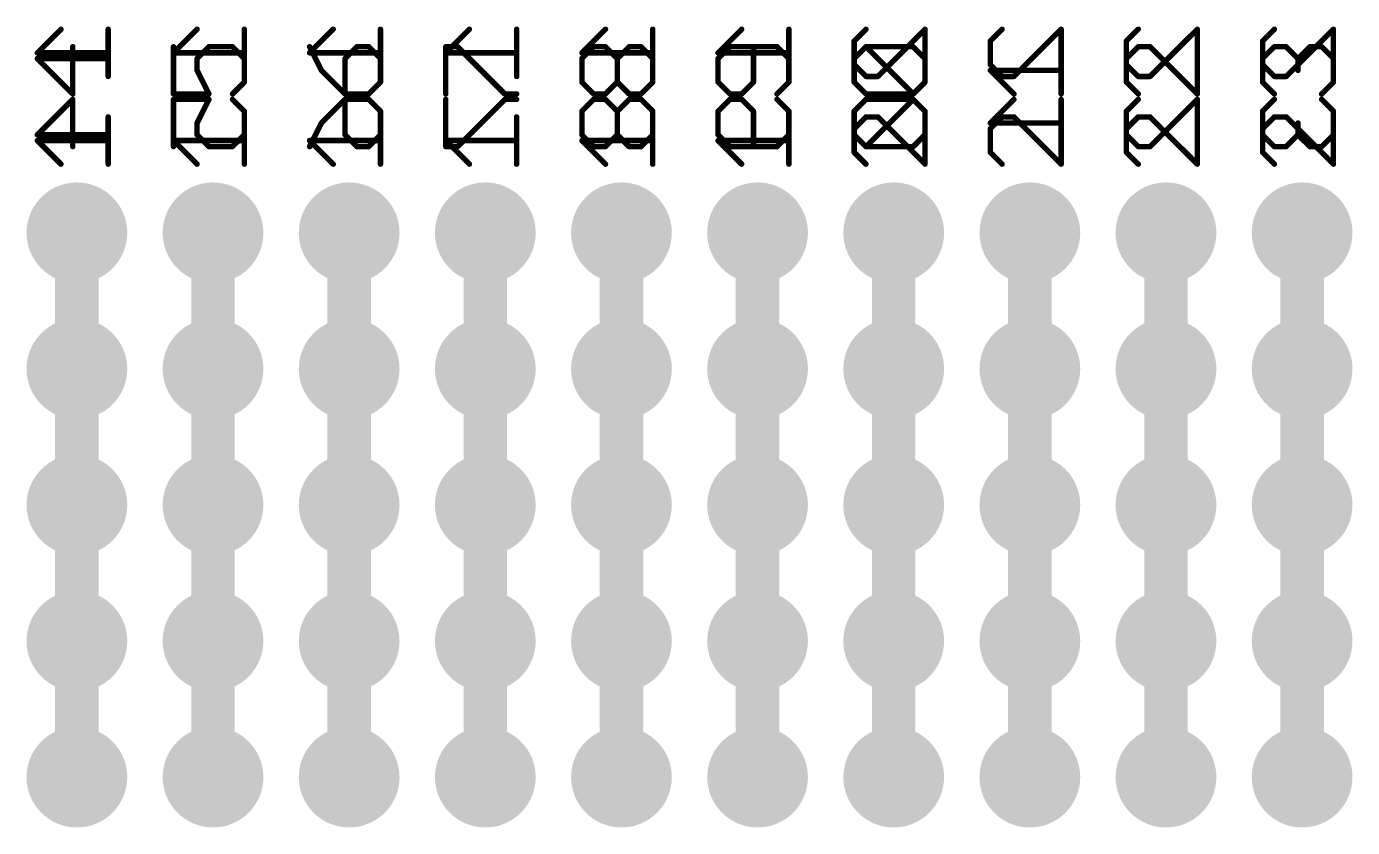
# Model space of a CAD drawing. Header units: inches. Extents: x 2 to 53, y 0 to 38.6.
# Drawn here: x 16.511 to 17.485, y 12.686 to 13.275 of the extents above; entities that cross this region are included whole.
import ezdxf

# ---------------------------------------------------------------- set-up
doc = ezdxf.new("R2010")
doc.units = ezdxf.units.IN
doc.header["$LTSCALE"] = 0.1
doc.header["$MEASUREMENT"] = 0
doc.layers.get('0').update_dxf_attribs({"plot": 0})
for name, color, linetype in [('16', 7, 'Continuous'), ('17', 7, 'Continuous'), ('21', 7, 'Continuous'), ('22', 7, 'Continuous'), ('51', 7, 'Continuous')]:
    doc.layers.add(name, color=color, linetype=linetype)
doc.layers.get('0').off()

# ---------------------------------------------------------------- blocks, each defined once
blk = doc.blocks.new('RECT')
blk.add_solid([(-0.5, -0.5), (0.5, -0.5), (-0.5, 0.5), (0.5, 0.5)])
blk = doc.blocks.new('ROUNDP')
at = {"const_width": 0.5}
blk.add_lwpolyline([(0, -0.25, 1), (0, 0.25, 1), (0, -0.25)], format="xyb", dxfattribs=at)

msp = doc.modelspace()

# ---------------------------------------------------------------- linework, layer by layer
at = {"layer": '16', "const_width": 0.032}
for points in [[(16.54777, 13.02346), (16.54777, 13.12346)], [(16.64777, 13.12346), (16.64777, 13.02346)], [(16.74777, 13.02346), (16.74777, 13.12346)], [(16.84777, 13.12346), (16.84777, 13.02346)], [(16.94777, 13.02346), (16.94777, 13.12346)], [(17.04777, 13.12346), (17.04777, 13.02346)], [(17.14777, 13.12346), (17.14777, 13.02346)], [(17.24777, 13.02346), (17.24777, 13.12346)], [(17.34777, 13.12346), (17.34777, 13.02346)], [(17.44777, 13.02346), (17.44777, 13.12346)], [(16.54777, 12.92346), (16.54777, 13.02346)], [(16.64777, 13.02346), (16.64777, 12.92346)], [(16.74777, 12.92346), (16.74777, 13.02346)], [(16.84777, 13.02346), (16.84777, 12.92346)], [(16.94777, 12.92346), (16.94777, 13.02346)], [(17.04777, 13.02346), (17.04777, 12.92346)], [(17.14777, 13.02346), (17.14777, 12.92346)], [(17.24777, 12.92346), (17.24777, 13.02346)], [(17.34777, 13.02346), (17.34777, 12.92346)], [(17.44777, 12.92346), (17.44777, 13.02346)], [(16.54777, 12.82346), (16.54777, 12.92346)], [(16.64777, 12.92346), (16.64777, 12.82346)], [(16.74777, 12.82346), (16.74777, 12.92346)], [(16.84777, 12.92346), (16.84777, 12.82346)], [(16.94777, 12.82346), (16.94777, 12.92346)], [(17.04777, 12.82346), (17.04777, 12.92346)], [(17.14777, 12.92346), (17.14777, 12.82346)], [(17.24777, 12.82346), (17.24777, 12.92346)], [(17.34777, 12.92346), (17.34777, 12.82346)], [(17.44777, 12.82346), (17.44777, 12.92346)], [(16.54777, 12.72346), (16.54777, 12.82346)], [(16.64777, 12.82346), (16.64777, 12.72346)], [(16.74777, 12.72346), (16.74777, 12.82346)], [(16.84777, 12.82346), (16.84777, 12.72346)], [(16.94777, 12.72346), (16.94777, 12.82346)], [(17.04777, 12.82346), (17.04777, 12.72346)], [(17.14777, 12.82346), (17.14777, 12.72346)], [(17.24777, 12.72346), (17.24777, 12.82346)], [(17.34777, 12.82346), (17.34777, 12.72346)], [(17.44777, 12.72346), (17.44777, 12.82346)]]:
    msp.add_lwpolyline(points, dxfattribs=at)
at = {"layer": '16', "const_width": 0.016}
for points in [[(16.55577, 13.12346, 1), (16.53977, 13.12346)], [(16.65577, 13.12346, 1), (16.63977, 13.12346)], [(16.75577, 13.12346, 1), (16.73977, 13.12346)], [(16.85577, 13.12346, 1), (16.83977, 13.12346)], [(16.95577, 13.12346, 1), (16.93977, 13.12346)], [(17.05577, 13.12346, 1), (17.03977, 13.12346)], [(17.15577, 13.12346, 1), (17.13977, 13.12346)], [(17.25577, 13.12346, 1), (17.23977, 13.12346)], [(17.35577, 13.12346, 1), (17.33977, 13.12346)], [(17.45577, 13.12346, 1), (17.43977, 13.12346)], [(16.55577, 13.02346, 1), (16.53977, 13.02346)], [(16.65577, 13.02346, 1), (16.63977, 13.02346)], [(16.75577, 13.02346, 1), (16.73977, 13.02346)], [(16.85577, 13.02346, 1), (16.83977, 13.02346)], [(16.95577, 13.02346, 1), (16.93977, 13.02346)], [(17.05577, 13.02346, 1), (17.03977, 13.02346)], [(17.15577, 13.02346, 1), (17.13977, 13.02346)], [(17.25577, 13.02346, 1), (17.23977, 13.02346)], [(17.35577, 13.02346, 1), (17.33977, 13.02346)], [(17.45577, 13.02346, 1), (17.43977, 13.02346)], [(16.53977, 13.02346, 1), (16.55577, 13.02346)], [(16.63977, 13.02346, 1), (16.65577, 13.02346)], [(16.73977, 13.02346, 1), (16.75577, 13.02346)], [(16.83977, 13.02346, 1), (16.85577, 13.02346)], [(16.93977, 13.02346, 1), (16.95577, 13.02346)], [(17.03977, 13.02346, 1), (17.05577, 13.02346)], [(17.13977, 13.02346, 1), (17.15577, 13.02346)], [(17.23977, 13.02346, 1), (17.25577, 13.02346)], [(17.33977, 13.02346, 1), (17.35577, 13.02346)], [(17.43977, 13.02346, 1), (17.45577, 13.02346)], [(16.55577, 12.92346, 1), (16.53977, 12.92346)], [(16.65577, 12.92346, 1), (16.63977, 12.92346)], [(16.75577, 12.92346, 1), (16.73977, 12.92346)], [(16.85577, 12.92346, 1), (16.83977, 12.92346)], [(16.95577, 12.92346, 1), (16.93977, 12.92346)], [(17.05577, 12.92346, 1), (17.03977, 12.92346)], [(17.15577, 12.92346, 1), (17.13977, 12.92346)], [(17.25577, 12.92346, 1), (17.23977, 12.92346)], [(17.35577, 12.92346, 1), (17.33977, 12.92346)], [(17.45577, 12.92346, 1), (17.43977, 12.92346)], [(16.53977, 12.92346, 1), (16.55577, 12.92346)], [(16.63977, 12.92346, 1), (16.65577, 12.92346)], [(16.73977, 12.92346, 1), (16.75577, 12.92346)], [(16.83977, 12.92346, 1), (16.85577, 12.92346)], [(16.93977, 12.92346, 1), (16.95577, 12.92346)], [(17.03977, 12.92346, 1), (17.05577, 12.92346)], [(17.13977, 12.92346, 1), (17.15577, 12.92346)], [(17.23977, 12.92346, 1), (17.25577, 12.92346)], [(17.33977, 12.92346, 1), (17.35577, 12.92346)], [(17.43977, 12.92346, 1), (17.45577, 12.92346)], [(16.55577, 12.82346, 1), (16.53977, 12.82346)], [(16.65577, 12.82346, 1), (16.63977, 12.82346)], [(16.75577, 12.82346, 1), (16.73977, 12.82346)], [(16.85577, 12.82346, 1), (16.83977, 12.82346)], [(16.95577, 12.82346, 1), (16.93977, 12.82346)], [(17.05577, 12.82346, 1), (17.03977, 12.82346)], [(17.15577, 12.82346, 1), (17.13977, 12.82346)], [(17.25577, 12.82346, 1), (17.23977, 12.82346)], [(17.35577, 12.82346, 1), (17.33977, 12.82346)], [(17.45577, 12.82346, 1), (17.43977, 12.82346)], [(16.53977, 12.82346, 1), (16.55577, 12.82346)], [(16.63977, 12.82346, 1), (16.65577, 12.82346)], [(16.73977, 12.82346, 1), (16.75577, 12.82346)], [(16.83977, 12.82346, 1), (16.85577, 12.82346)], [(16.93977, 12.82346, 1), (16.95577, 12.82346)], [(17.03977, 12.82346, 1), (17.05577, 12.82346)], [(17.13977, 12.82346, 1), (17.15577, 12.82346)], [(17.23977, 12.82346, 1), (17.25577, 12.82346)], [(17.33977, 12.82346, 1), (17.35577, 12.82346)], [(17.43977, 12.82346, 1), (17.45577, 12.82346)], [(16.53977, 12.72346, 1), (16.55577, 12.72346)], [(16.63977, 12.72346, 1), (16.65577, 12.72346)], [(16.73977, 12.72346, 1), (16.75577, 12.72346)], [(16.83977, 12.72346, 1), (16.85577, 12.72346)], [(16.93977, 12.72346, 1), (16.95577, 12.72346)], [(17.03977, 12.72346, 1), (17.05577, 12.72346)], [(17.13977, 12.72346, 1), (17.15577, 12.72346)], [(17.23977, 12.72346, 1), (17.25577, 12.72346)], [(17.33977, 12.72346, 1), (17.35577, 12.72346)], [(17.43977, 12.72346, 1), (17.45577, 12.72346)]]:
    msp.add_lwpolyline(points, format="xyb", dxfattribs=at)
at = {"layer": '21', "const_width": 0.004}
for points in [[(16.54474, 13.22546), (16.54474, 13.26016)], [(16.61872, 13.26016), (16.61872, 13.22546)], [(16.63607, 13.25148), (16.64474, 13.26016)], [(16.64474, 13.26016), (16.66209, 13.26016)], [(16.66209, 13.26016), (16.67077, 13.25148)], [(16.71872, 13.26016), (16.7274, 13.24281)], [(16.75342, 13.26016), (16.74474, 13.25148)], [(16.76209, 13.26016), (16.75342, 13.26016)], [(16.77077, 13.25148), (16.76209, 13.26016)], [(16.81872, 13.22546), (16.81872, 13.26016)], [(16.81872, 13.26016), (16.8274, 13.26016)], [(16.8274, 13.26016), (16.86209, 13.22546)], [(16.91872, 13.25148), (16.9274, 13.26016)], [(16.9274, 13.26016), (16.93607, 13.26016)], [(16.93607, 13.26016), (16.94474, 13.25148)], [(16.94474, 13.25148), (16.95342, 13.26016)], [(16.95342, 13.26016), (16.96209, 13.26016)], [(16.96209, 13.26016), (16.97077, 13.25148)], [(17.0274, 13.26016), (17.01872, 13.25148)], [(17.06209, 13.26016), (17.0274, 13.26016)], [(17.04474, 13.23414), (17.04474, 13.26016)], [(17.07077, 13.25148), (17.06209, 13.26016)], [(17.11872, 13.25148), (17.1274, 13.26016)], [(17.1274, 13.26016), (17.16209, 13.26016)], [(17.16209, 13.22546), (17.1274, 13.26016)], [(17.16209, 13.26016), (17.17077, 13.25148)], [(17.27077, 13.22546), (17.27077, 13.26016)], [(17.3274, 13.26016), (17.31872, 13.25148)], [(17.33607, 13.26016), (17.3274, 13.26016)], [(17.37077, 13.22546), (17.33607, 13.26016)], [(17.37077, 13.26016), (17.37077, 13.22546)], [(17.41872, 13.25148), (17.4274, 13.26016)], [(17.4274, 13.26016), (17.43607, 13.26016)], [(17.43607, 13.26016), (17.44474, 13.25148)], [(17.44474, 13.25148), (17.45342, 13.26016)], [(17.45342, 13.26016), (17.46209, 13.26016)], [(17.46209, 13.26016), (17.47077, 13.25148)], [(16.57077, 13.25148), (16.51872, 13.25148)], [(16.51872, 13.25148), (16.54474, 13.22546)], [(16.63607, 13.24281), (16.63607, 13.25148)], [(16.67077, 13.25148), (16.67077, 13.23414)], [(16.74474, 13.25148), (16.74474, 13.22546)], [(16.77077, 13.23414), (16.77077, 13.25148)], [(16.91872, 13.23414), (16.91872, 13.25148)], [(16.94474, 13.23414), (16.94474, 13.25148)], [(16.97077, 13.25148), (16.97077, 13.23414)], [(17.01872, 13.25148), (17.01872, 13.23414)], [(17.07077, 13.23414), (17.07077, 13.25148)], [(17.11872, 13.23414), (17.11872, 13.25148)], [(17.17077, 13.25148), (17.17077, 13.23414)], [(17.31872, 13.25148), (17.31872, 13.23414)], [(17.41872, 13.23414), (17.41872, 13.25148)], [(17.44474, 13.25148), (17.44474, 13.24281)], [(17.47077, 13.25148), (17.47077, 13.23414)], [(16.64474, 13.22546), (16.63607, 13.24281)], [(16.7274, 13.24281), (16.74474, 13.22546)], [(17.23607, 13.22546), (17.21872, 13.24281)], [(17.21872, 13.24281), (17.27077, 13.24281)], [(16.61872, 13.22546), (16.64474, 13.22546)], [(16.67077, 13.23414), (16.66209, 13.22546)], [(16.74474, 13.22546), (16.76209, 13.22546)], [(16.76209, 13.22546), (16.77077, 13.23414)], [(16.86209, 13.22546), (16.87077, 13.22546)], [(16.9274, 13.22546), (16.91872, 13.23414)], [(16.93607, 13.22546), (16.9274, 13.22546)], [(16.94474, 13.23414), (16.93607, 13.22546)], [(16.95342, 13.22546), (16.94474, 13.23414)], [(16.96209, 13.22546), (16.95342, 13.22546)], [(16.97077, 13.23414), (16.96209, 13.22546)], [(17.01872, 13.23414), (17.0274, 13.22546)], [(17.0274, 13.22546), (17.03607, 13.22546)], [(17.03607, 13.22546), (17.04474, 13.23414)], [(17.06209, 13.22546), (17.07077, 13.23414)], [(17.1274, 13.22546), (17.11872, 13.23414)], [(17.16209, 13.22546), (17.1274, 13.22546)], [(17.17077, 13.23414), (17.16209, 13.22546)], [(17.31872, 13.23414), (17.3274, 13.22546)], [(17.4274, 13.22546), (17.41872, 13.23414)], [(17.47077, 13.23414), (17.46209, 13.22546)], [(16.57077, 13.1739), (16.57077, 13.20859)], [(16.67077, 13.1739), (16.67077, 13.20859)], [(16.77077, 13.1739), (16.77077, 13.20859)], [(16.87077, 13.1739), (16.87077, 13.20859)], [(16.97077, 13.1739), (16.97077, 13.20859)], [(17.07077, 13.1739), (17.07077, 13.20859)], [(17.1274, 13.20859), (17.11872, 13.19992)], [(17.13607, 13.20859), (17.1274, 13.20859)], [(17.17077, 13.1739), (17.13607, 13.20859)], [(17.17077, 13.20859), (17.17077, 13.1739)], [(17.2274, 13.20859), (17.21872, 13.19992)], [(17.23607, 13.20859), (17.2274, 13.20859)], [(17.27077, 13.1739), (17.23607, 13.20859)], [(17.27077, 13.20859), (17.27077, 13.1739)], [(17.3274, 13.20859), (17.31872, 13.19992)], [(17.33607, 13.20859), (17.3274, 13.20859)], [(17.37077, 13.1739), (17.33607, 13.20859)], [(17.37077, 13.20859), (17.37077, 13.1739)], [(17.4274, 13.20859), (17.41872, 13.19992)], [(17.43607, 13.20859), (17.4274, 13.20859)], [(17.47077, 13.1739), (17.43607, 13.20859)], [(17.47077, 13.20859), (17.47077, 13.1739)], [(17.11872, 13.19992), (17.11872, 13.18257)], [(17.21872, 13.19992), (17.21872, 13.18257)], [(17.31872, 13.19992), (17.31872, 13.18257)], [(17.41872, 13.19992), (17.41872, 13.18257)], [(16.53607, 13.1739), (16.51872, 13.19125)], [(16.51872, 13.19125), (16.57077, 13.19125)], [(16.63607, 13.1739), (16.61872, 13.19125)], [(16.61872, 13.19125), (16.67077, 13.19125)], [(16.73607, 13.1739), (16.71872, 13.19125)], [(16.71872, 13.19125), (16.77077, 13.19125)], [(16.83607, 13.1739), (16.81872, 13.19125)], [(16.81872, 13.19125), (16.87077, 13.19125)], [(16.93607, 13.1739), (16.91872, 13.19125)], [(16.91872, 13.19125), (16.97077, 13.19125)], [(17.03607, 13.1739), (17.01872, 13.19125)], [(17.01872, 13.19125), (17.07077, 13.19125)], [(17.11872, 13.18257), (17.1274, 13.1739)], [(17.21872, 13.18257), (17.2274, 13.1739)], [(17.31872, 13.18257), (17.3274, 13.1739)], [(17.41872, 13.18257), (17.4274, 13.1739)]]:
    msp.add_lwpolyline(points, dxfattribs=at)
at = {"layer": '21', "const_width": 0.002}
for points in [[(16.54574, 13.26016, 1), (16.54374, 13.26016)], [(16.61972, 13.26016, 1), (16.61772, 13.26016)], [(16.64474, 13.26116, 1), (16.64474, 13.25916)], [(16.64545, 13.25945, 1), (16.64404, 13.26086)], [(16.6628, 13.26086, 1), (16.66138, 13.25945)], [(16.66209, 13.25916, 1), (16.66209, 13.26116)], [(16.71962, 13.2606, 1), (16.71783, 13.25971)], [(16.75342, 13.26116, 1), (16.75342, 13.25916)], [(16.75412, 13.25945, 1), (16.75271, 13.26086)], [(16.7628, 13.26086, 1), (16.76138, 13.25945)], [(16.76209, 13.25916, 1), (16.76209, 13.26116)], [(16.81972, 13.26016, 1), (16.81772, 13.26016)], [(16.81872, 13.26116, 1), (16.81872, 13.25916)], [(16.8281, 13.26086, 1), (16.82669, 13.25945)], [(16.8274, 13.25916, 1), (16.8274, 13.26116)], [(16.9274, 13.26116, 1), (16.9274, 13.25916)], [(16.9281, 13.25945, 1), (16.92669, 13.26086)], [(16.93678, 13.26086, 1), (16.93536, 13.25945)], [(16.93607, 13.25916, 1), (16.93607, 13.26116)], [(16.95342, 13.26116, 1), (16.95342, 13.25916)], [(16.95412, 13.25945, 1), (16.95271, 13.26086)], [(16.9628, 13.26086, 1), (16.96138, 13.25945)], [(16.96209, 13.25916, 1), (16.96209, 13.26116)], [(17.0274, 13.26116, 1), (17.0274, 13.25916)], [(17.0281, 13.25945, 1), (17.02669, 13.26086)], [(17.04574, 13.26016, 1), (17.04374, 13.26016)], [(17.0628, 13.26086, 1), (17.06138, 13.25945)], [(17.06209, 13.25916, 1), (17.06209, 13.26116)], [(17.1274, 13.26116, 1), (17.1274, 13.25916)], [(17.1281, 13.26086, 1), (17.12669, 13.25945)], [(17.1281, 13.25945, 1), (17.12669, 13.26086)], [(17.1628, 13.26086, 1), (17.16138, 13.25945)], [(17.16209, 13.25916, 1), (17.16209, 13.26116)], [(17.27177, 13.26016, 1), (17.26977, 13.26016)], [(17.3274, 13.26116, 1), (17.3274, 13.25916)], [(17.3281, 13.25945, 1), (17.32669, 13.26086)], [(17.33678, 13.26086, 1), (17.33536, 13.25945)], [(17.33607, 13.25916, 1), (17.33607, 13.26116)], [(17.37177, 13.26016, 1), (17.36977, 13.26016)], [(17.4274, 13.26116, 1), (17.4274, 13.25916)], [(17.4281, 13.25945, 1), (17.42669, 13.26086)], [(17.43678, 13.26086, 1), (17.43536, 13.25945)], [(17.43607, 13.25916, 1), (17.43607, 13.26116)], [(17.45342, 13.26116, 1), (17.45342, 13.25916)], [(17.45412, 13.25945, 1), (17.45271, 13.26086)], [(17.4628, 13.26086, 1), (17.46138, 13.25945)], [(17.46209, 13.25916, 1), (17.46209, 13.26116)], [(16.51872, 13.25248, 1), (16.51872, 13.25048)], [(16.51943, 13.25219, 1), (16.51801, 13.25078)], [(16.57077, 13.25048, 1), (16.57077, 13.25248)], [(16.63707, 13.25148, 1), (16.63507, 13.25148)], [(16.63536, 13.25219, 1), (16.63678, 13.25078)], [(16.67177, 13.25148, 1), (16.66977, 13.25148)], [(16.67006, 13.25078, 1), (16.67147, 13.25219)], [(16.74574, 13.25148, 1), (16.74374, 13.25148)], [(16.74404, 13.25219, 1), (16.74545, 13.25078)], [(16.77177, 13.25148, 1), (16.76977, 13.25148)], [(16.77006, 13.25078, 1), (16.77147, 13.25219)], [(16.91972, 13.25148, 1), (16.91772, 13.25148)], [(16.91801, 13.25219, 1), (16.91943, 13.25078)], [(16.94574, 13.25148, 1), (16.94374, 13.25148)], [(16.94404, 13.25219, 1), (16.94545, 13.25078)], [(16.94404, 13.25078, 1), (16.94545, 13.25219)], [(16.97177, 13.25148, 1), (16.96977, 13.25148)], [(16.97006, 13.25078, 1), (16.97147, 13.25219)], [(17.01972, 13.25148, 1), (17.01772, 13.25148)], [(17.01801, 13.25219, 1), (17.01943, 13.25078)], [(17.07177, 13.25148, 1), (17.06977, 13.25148)], [(17.07006, 13.25078, 1), (17.07147, 13.25219)], [(17.11972, 13.25148, 1), (17.11772, 13.25148)], [(17.11801, 13.25219, 1), (17.11943, 13.25078)], [(17.17177, 13.25148, 1), (17.16977, 13.25148)], [(17.17006, 13.25078, 1), (17.17147, 13.25219)], [(17.31972, 13.25148, 1), (17.31772, 13.25148)], [(17.31801, 13.25219, 1), (17.31943, 13.25078)], [(17.41972, 13.25148, 1), (17.41772, 13.25148)], [(17.41801, 13.25219, 1), (17.41943, 13.25078)], [(17.44574, 13.25148, 1), (17.44374, 13.25148)], [(17.44404, 13.25219, 1), (17.44545, 13.25078)], [(17.44404, 13.25078, 1), (17.44545, 13.25219)], [(17.47177, 13.25148, 1), (17.46977, 13.25148)], [(17.47006, 13.25078, 1), (17.47147, 13.25219)], [(16.63696, 13.24326, 1), (16.63517, 13.24236)], [(16.63507, 13.24281, 1), (16.63707, 13.24281)], [(16.7281, 13.24352, 1), (16.72669, 13.2421)], [(16.7265, 13.24236, 1), (16.72829, 13.24326)], [(17.21943, 13.24352, 1), (17.21801, 13.2421)], [(17.21872, 13.24381, 1), (17.21872, 13.24181)], [(17.27077, 13.24181, 1), (17.27077, 13.24381)], [(17.44374, 13.24281, 1), (17.44574, 13.24281)], [(16.54404, 13.22475, 1), (16.54545, 13.22617)], [(16.61872, 13.22646, 1), (16.61872, 13.22446)], [(16.64474, 13.22446, 1), (16.64474, 13.22646)], [(16.66138, 13.22617, 1), (16.6628, 13.22475)], [(16.66977, 13.23414, 1), (16.67177, 13.23414)], [(16.67147, 13.23343, 1), (16.67006, 13.23484)], [(16.74474, 13.22646, 1), (16.74474, 13.22446)], [(16.74404, 13.22475, 1), (16.74545, 13.22617)], [(16.76138, 13.22617, 1), (16.7628, 13.22475)], [(16.76209, 13.22446, 1), (16.76209, 13.22646)], [(16.76977, 13.23414, 1), (16.77177, 13.23414)], [(16.77147, 13.23343, 1), (16.77006, 13.23484)], [(16.86209, 13.22646, 1), (16.86209, 13.22446)], [(16.86138, 13.22475, 1), (16.8628, 13.22617)], [(16.87077, 13.22446, 1), (16.87077, 13.22646)], [(16.91943, 13.23484, 1), (16.91801, 13.23343)], [(16.91772, 13.23414, 1), (16.91972, 13.23414)], [(16.9274, 13.22646, 1), (16.9274, 13.22446)], [(16.92669, 13.22475, 1), (16.9281, 13.22617)], [(16.93536, 13.22617, 1), (16.93678, 13.22475)], [(16.93607, 13.22446, 1), (16.93607, 13.22646)], [(16.94545, 13.23484, 1), (16.94404, 13.23343)], [(16.94374, 13.23414, 1), (16.94574, 13.23414)], [(16.94545, 13.23343, 1), (16.94404, 13.23484)], [(16.95342, 13.22646, 1), (16.95342, 13.22446)], [(16.95271, 13.22475, 1), (16.95412, 13.22617)], [(16.96138, 13.22617, 1), (16.9628, 13.22475)], [(16.96209, 13.22446, 1), (16.96209, 13.22646)], [(16.96977, 13.23414, 1), (16.97177, 13.23414)], [(16.97147, 13.23343, 1), (16.97006, 13.23484)], [(17.01943, 13.23484, 1), (17.01801, 13.23343)], [(17.01772, 13.23414, 1), (17.01972, 13.23414)], [(17.0274, 13.22646, 1), (17.0274, 13.22446)], [(17.02669, 13.22475, 1), (17.0281, 13.22617)], [(17.03536, 13.22617, 1), (17.03678, 13.22475)], [(17.03607, 13.22446, 1), (17.03607, 13.22646)], [(17.04374, 13.23414, 1), (17.04574, 13.23414)], [(17.04545, 13.23343, 1), (17.04404, 13.23484)], [(17.06138, 13.22617, 1), (17.0628, 13.22475)], [(17.06977, 13.23414, 1), (17.07177, 13.23414)], [(17.07147, 13.23343, 1), (17.07006, 13.23484)], [(17.11943, 13.23484, 1), (17.11801, 13.23343)], [(17.11772, 13.23414, 1), (17.11972, 13.23414)], [(17.1274, 13.22646, 1), (17.1274, 13.22446)], [(17.12669, 13.22475, 1), (17.1281, 13.22617)], [(17.16138, 13.22617, 1), (17.1628, 13.22475)], [(17.16138, 13.22475, 1), (17.1628, 13.22617)], [(17.16209, 13.22446, 1), (17.16209, 13.22646)], [(17.16977, 13.23414, 1), (17.17177, 13.23414)], [(17.17147, 13.23343, 1), (17.17006, 13.23484)], [(17.23536, 13.22475, 1), (17.23678, 13.22617)], [(17.31943, 13.23484, 1), (17.31801, 13.23343)], [(17.31772, 13.23414, 1), (17.31972, 13.23414)], [(17.32669, 13.22475, 1), (17.3281, 13.22617)], [(17.37006, 13.22475, 1), (17.37147, 13.22617)], [(17.41943, 13.23484, 1), (17.41801, 13.23343)], [(17.41772, 13.23414, 1), (17.41972, 13.23414)], [(17.42669, 13.22475, 1), (17.4281, 13.22617)], [(17.46138, 13.22617, 1), (17.4628, 13.22475)], [(17.46977, 13.23414, 1), (17.47177, 13.23414)], [(17.47147, 13.23343, 1), (17.47006, 13.23484)], [(16.54374, 13.22546, 1), (16.54574, 13.22546)], [(16.61772, 13.22546, 1), (16.61972, 13.22546)], [(16.64385, 13.22501, 1), (16.64564, 13.22591)], [(16.74374, 13.22546, 1), (16.74574, 13.22546)], [(16.81772, 13.22546, 1), (16.81972, 13.22546)], [(17.26977, 13.22546, 1), (17.27177, 13.22546)], [(17.36977, 13.22546, 1), (17.37177, 13.22546)], [(16.57177, 13.20859, 1), (16.56977, 13.20859)], [(16.67177, 13.20859, 1), (16.66977, 13.20859)], [(16.77177, 13.20859, 1), (16.76977, 13.20859)], [(16.87177, 13.20859, 1), (16.86977, 13.20859)], [(16.97177, 13.20859, 1), (16.96977, 13.20859)], [(17.07177, 13.20859, 1), (17.06977, 13.20859)], [(17.1274, 13.20959, 1), (17.1274, 13.20759)], [(17.1281, 13.20789, 1), (17.12669, 13.2093)], [(17.13678, 13.2093, 1), (17.13536, 13.20789)], [(17.13607, 13.20759, 1), (17.13607, 13.20959)], [(17.17177, 13.20859, 1), (17.16977, 13.20859)], [(17.2274, 13.20959, 1), (17.2274, 13.20759)], [(17.2281, 13.20789, 1), (17.22669, 13.2093)], [(17.23678, 13.2093, 1), (17.23536, 13.20789)], [(17.23607, 13.20759, 1), (17.23607, 13.20959)], [(17.27177, 13.20859, 1), (17.26977, 13.20859)], [(17.3274, 13.20959, 1), (17.3274, 13.20759)], [(17.3281, 13.20789, 1), (17.32669, 13.2093)], [(17.33678, 13.2093, 1), (17.33536, 13.20789)], [(17.33607, 13.20759, 1), (17.33607, 13.20959)], [(17.37177, 13.20859, 1), (17.36977, 13.20859)], [(17.4274, 13.20959, 1), (17.4274, 13.20759)], [(17.4281, 13.20789, 1), (17.42669, 13.2093)], [(17.43678, 13.2093, 1), (17.43536, 13.20789)], [(17.43607, 13.20759, 1), (17.43607, 13.20959)], [(17.47177, 13.20859, 1), (17.46977, 13.20859)], [(17.11972, 13.19992, 1), (17.11772, 13.19992)], [(17.11801, 13.20063, 1), (17.11943, 13.19921)], [(17.21972, 13.19992, 1), (17.21772, 13.19992)], [(17.21801, 13.20063, 1), (17.21943, 13.19921)], [(17.31972, 13.19992, 1), (17.31772, 13.19992)], [(17.31801, 13.20063, 1), (17.31943, 13.19921)], [(17.41972, 13.19992, 1), (17.41772, 13.19992)], [(17.41801, 13.20063, 1), (17.41943, 13.19921)], [(16.51943, 13.19195, 1), (16.51801, 13.19054)], [(16.51872, 13.19225, 1), (16.51872, 13.19025)], [(16.57077, 13.19025, 1), (16.57077, 13.19225)], [(16.61943, 13.19195, 1), (16.61801, 13.19054)], [(16.61872, 13.19225, 1), (16.61872, 13.19025)], [(16.67077, 13.19025, 1), (16.67077, 13.19225)], [(16.71943, 13.19195, 1), (16.71801, 13.19054)], [(16.71872, 13.19225, 1), (16.71872, 13.19025)], [(16.77077, 13.19025, 1), (16.77077, 13.19225)], [(16.81943, 13.19195, 1), (16.81801, 13.19054)], [(16.81872, 13.19225, 1), (16.81872, 13.19025)], [(16.87077, 13.19025, 1), (16.87077, 13.19225)], [(16.91943, 13.19195, 1), (16.91801, 13.19054)], [(16.91872, 13.19225, 1), (16.91872, 13.19025)], [(16.97077, 13.19025, 1), (16.97077, 13.19225)], [(17.01943, 13.19195, 1), (17.01801, 13.19054)], [(17.01872, 13.19225, 1), (17.01872, 13.19025)], [(17.07077, 13.19025, 1), (17.07077, 13.19225)], [(17.11943, 13.18328, 1), (17.11801, 13.18186)], [(17.11772, 13.18257, 1), (17.11972, 13.18257)], [(17.21943, 13.18328, 1), (17.21801, 13.18186)], [(17.21772, 13.18257, 1), (17.21972, 13.18257)], [(17.31943, 13.18328, 1), (17.31801, 13.18186)], [(17.31772, 13.18257, 1), (17.31972, 13.18257)], [(17.41943, 13.18328, 1), (17.41801, 13.18186)], [(17.41772, 13.18257, 1), (17.41972, 13.18257)], [(16.53536, 13.17319, 1), (16.53678, 13.1746)], [(16.56977, 13.1739, 1), (16.57177, 13.1739)], [(16.63536, 13.17319, 1), (16.63678, 13.1746)], [(16.66977, 13.1739, 1), (16.67177, 13.1739)], [(16.73536, 13.17319, 1), (16.73678, 13.1746)], [(16.76977, 13.1739, 1), (16.77177, 13.1739)], [(16.83536, 13.17319, 1), (16.83678, 13.1746)], [(16.86977, 13.1739, 1), (16.87177, 13.1739)], [(16.93536, 13.17319, 1), (16.93678, 13.1746)], [(16.96977, 13.1739, 1), (16.97177, 13.1739)], [(17.03536, 13.17319, 1), (17.03678, 13.1746)], [(17.06977, 13.1739, 1), (17.07177, 13.1739)], [(17.12669, 13.17319, 1), (17.1281, 13.1746)], [(17.16977, 13.1739, 1), (17.17177, 13.1739)], [(17.17006, 13.17319, 1), (17.17147, 13.1746)], [(17.22669, 13.17319, 1), (17.2281, 13.1746)], [(17.26977, 13.1739, 1), (17.27177, 13.1739)], [(17.27006, 13.17319, 1), (17.27147, 13.1746)], [(17.32669, 13.17319, 1), (17.3281, 13.1746)], [(17.36977, 13.1739, 1), (17.37177, 13.1739)], [(17.37006, 13.17319, 1), (17.37147, 13.1746)], [(17.42669, 13.17319, 1), (17.4281, 13.1746)], [(17.46977, 13.1739, 1), (17.47177, 13.1739)], [(17.47006, 13.17319, 1), (17.47147, 13.1746)]]:
    msp.add_lwpolyline(points, format="xyb", dxfattribs=at)
at = {"layer": '22', "const_width": 0.004}
for points in [[(16.53607, 13.27303), (16.51872, 13.25568)], [(16.57077, 13.27303), (16.57077, 13.23833)], [(16.63607, 13.27303), (16.61872, 13.25568)], [(16.67077, 13.27303), (16.67077, 13.23833)], [(16.73607, 13.27303), (16.71872, 13.25568)], [(16.77077, 13.27303), (16.77077, 13.23833)], [(16.83607, 13.27303), (16.81872, 13.25568)], [(16.87077, 13.27303), (16.87077, 13.23833)], [(16.93607, 13.27303), (16.91872, 13.25568)], [(16.97077, 13.27303), (16.97077, 13.23833)], [(17.03607, 13.27303), (17.01872, 13.25568)], [(17.07077, 13.27303), (17.07077, 13.23833)], [(17.11872, 13.26435), (17.1274, 13.27303)], [(17.11872, 13.247), (17.11872, 13.26435)], [(17.17077, 13.27303), (17.13607, 13.23833)], [(17.17077, 13.23833), (17.17077, 13.27303)], [(17.21872, 13.26435), (17.2274, 13.27303)], [(17.21872, 13.247), (17.21872, 13.26435)], [(17.27077, 13.27303), (17.23607, 13.23833)], [(17.27077, 13.23833), (17.27077, 13.27303)], [(17.31872, 13.26435), (17.3274, 13.27303)], [(17.31872, 13.247), (17.31872, 13.26435)], [(17.37077, 13.27303), (17.33607, 13.23833)], [(17.37077, 13.23833), (17.37077, 13.27303)], [(17.41872, 13.26435), (17.4274, 13.27303)], [(17.41872, 13.247), (17.41872, 13.26435)], [(17.47077, 13.27303), (17.43607, 13.23833)], [(17.47077, 13.23833), (17.47077, 13.27303)], [(16.51872, 13.25568), (16.57077, 13.25568)], [(16.61872, 13.25568), (16.67077, 13.25568)], [(16.71872, 13.25568), (16.77077, 13.25568)], [(16.81872, 13.25568), (16.87077, 13.25568)], [(16.91872, 13.25568), (16.97077, 13.25568)], [(17.01872, 13.25568), (17.07077, 13.25568)], [(17.1274, 13.23833), (17.11872, 13.247)], [(17.2274, 13.23833), (17.21872, 13.247)], [(17.3274, 13.23833), (17.31872, 13.247)], [(17.4274, 13.23833), (17.41872, 13.247)], [(17.13607, 13.23833), (17.1274, 13.23833)], [(17.23607, 13.23833), (17.2274, 13.23833)], [(17.33607, 13.23833), (17.3274, 13.23833)], [(17.43607, 13.23833), (17.4274, 13.23833)], [(16.51872, 13.19544), (16.54474, 13.22146)], [(16.54474, 13.22146), (16.54474, 13.18677)], [(16.61872, 13.18677), (16.61872, 13.22146)], [(16.61872, 13.22146), (16.64474, 13.22146)], [(16.64474, 13.22146), (16.63607, 13.20411)], [(16.67077, 13.21279), (16.66209, 13.22146)], [(16.7274, 13.20411), (16.74474, 13.22146)], [(16.74474, 13.22146), (16.76209, 13.22146)], [(16.74474, 13.19544), (16.74474, 13.22146)], [(16.76209, 13.22146), (16.77077, 13.21279)], [(16.81872, 13.22146), (16.81872, 13.18677)], [(16.8274, 13.18677), (16.86209, 13.22146)], [(16.86209, 13.22146), (16.87077, 13.22146)], [(16.9274, 13.22146), (16.91872, 13.21279)], [(16.93607, 13.22146), (16.9274, 13.22146)], [(16.94474, 13.21279), (16.93607, 13.22146)], [(16.95342, 13.22146), (16.94474, 13.21279)], [(16.96209, 13.22146), (16.95342, 13.22146)], [(16.97077, 13.21279), (16.96209, 13.22146)], [(17.01872, 13.21279), (17.0274, 13.22146)], [(17.0274, 13.22146), (17.03607, 13.22146)], [(17.03607, 13.22146), (17.04474, 13.21279)], [(17.06209, 13.22146), (17.07077, 13.21279)], [(17.1274, 13.22146), (17.11872, 13.21279)], [(17.16209, 13.22146), (17.1274, 13.22146)], [(17.16209, 13.22146), (17.1274, 13.18677)], [(17.17077, 13.21279), (17.16209, 13.22146)], [(17.23607, 13.22146), (17.21872, 13.20411)], [(17.27077, 13.22146), (17.27077, 13.18677)], [(17.31872, 13.21279), (17.3274, 13.22146)], [(17.37077, 13.22146), (17.33607, 13.18677)], [(17.37077, 13.18677), (17.37077, 13.22146)], [(17.4274, 13.22146), (17.41872, 13.21279)], [(17.47077, 13.21279), (17.46209, 13.22146)], [(16.67077, 13.19544), (16.67077, 13.21279)], [(16.77077, 13.21279), (16.77077, 13.19544)], [(16.91872, 13.21279), (16.91872, 13.19544)], [(16.94474, 13.21279), (16.94474, 13.19544)], [(16.97077, 13.19544), (16.97077, 13.21279)], [(17.01872, 13.19544), (17.01872, 13.21279)], [(17.04474, 13.21279), (17.04474, 13.18677)], [(17.07077, 13.21279), (17.07077, 13.19544)], [(17.11872, 13.21279), (17.11872, 13.19544)], [(17.17077, 13.19544), (17.17077, 13.21279)], [(17.31872, 13.19544), (17.31872, 13.21279)], [(17.41872, 13.21279), (17.41872, 13.19544)], [(17.47077, 13.19544), (17.47077, 13.21279)], [(16.63607, 13.20411), (16.63607, 13.19544)], [(16.71872, 13.18677), (16.7274, 13.20411)], [(17.21872, 13.20411), (17.27077, 13.20411)], [(17.44474, 13.19544), (17.44474, 13.20411)], [(16.57077, 13.19544), (16.51872, 13.19544)], [(16.63607, 13.19544), (16.64474, 13.18677)], [(16.64474, 13.18677), (16.66209, 13.18677)], [(16.66209, 13.18677), (16.67077, 13.19544)], [(16.75342, 13.18677), (16.74474, 13.19544)], [(16.76209, 13.18677), (16.75342, 13.18677)], [(16.77077, 13.19544), (16.76209, 13.18677)], [(16.81872, 13.18677), (16.8274, 13.18677)], [(16.91872, 13.19544), (16.9274, 13.18677)], [(16.9274, 13.18677), (16.93607, 13.18677)], [(16.93607, 13.18677), (16.94474, 13.19544)], [(16.94474, 13.19544), (16.95342, 13.18677)], [(16.95342, 13.18677), (16.96209, 13.18677)], [(16.96209, 13.18677), (16.97077, 13.19544)], [(17.0274, 13.18677), (17.01872, 13.19544)], [(17.06209, 13.18677), (17.0274, 13.18677)], [(17.07077, 13.19544), (17.06209, 13.18677)], [(17.11872, 13.19544), (17.1274, 13.18677)], [(17.1274, 13.18677), (17.16209, 13.18677)], [(17.16209, 13.18677), (17.17077, 13.19544)], [(17.3274, 13.18677), (17.31872, 13.19544)], [(17.33607, 13.18677), (17.3274, 13.18677)], [(17.41872, 13.19544), (17.4274, 13.18677)], [(17.4274, 13.18677), (17.43607, 13.18677)], [(17.43607, 13.18677), (17.44474, 13.19544)], [(17.44474, 13.19544), (17.45342, 13.18677)], [(17.45342, 13.18677), (17.46209, 13.18677)], [(17.46209, 13.18677), (17.47077, 13.19544)]]:
    msp.add_lwpolyline(points, dxfattribs=at)
at = {"layer": '22', "const_width": 0.002}
for points in [[(16.53678, 13.27232, 1), (16.53536, 13.27373)], [(16.57177, 13.27303, 1), (16.56977, 13.27303)], [(16.63678, 13.27232, 1), (16.63536, 13.27373)], [(16.67177, 13.27303, 1), (16.66977, 13.27303)], [(16.73678, 13.27232, 1), (16.73536, 13.27373)], [(16.77177, 13.27303, 1), (16.76977, 13.27303)], [(16.83678, 13.27232, 1), (16.83536, 13.27373)], [(16.87177, 13.27303, 1), (16.86977, 13.27303)], [(16.93678, 13.27232, 1), (16.93536, 13.27373)], [(16.97177, 13.27303, 1), (16.96977, 13.27303)], [(17.03678, 13.27232, 1), (17.03536, 13.27373)], [(17.07177, 13.27303, 1), (17.06977, 13.27303)], [(17.11972, 13.26435, 1), (17.11772, 13.26435)], [(17.11801, 13.26506, 1), (17.11943, 13.26364)], [(17.1281, 13.27232, 1), (17.12669, 13.27373)], [(17.17177, 13.27303, 1), (17.16977, 13.27303)], [(17.17147, 13.27232, 1), (17.17006, 13.27373)], [(17.21972, 13.26435, 1), (17.21772, 13.26435)], [(17.21801, 13.26506, 1), (17.21943, 13.26364)], [(17.2281, 13.27232, 1), (17.22669, 13.27373)], [(17.27177, 13.27303, 1), (17.26977, 13.27303)], [(17.27147, 13.27232, 1), (17.27006, 13.27373)], [(17.31972, 13.26435, 1), (17.31772, 13.26435)], [(17.31801, 13.26506, 1), (17.31943, 13.26364)], [(17.3281, 13.27232, 1), (17.32669, 13.27373)], [(17.37177, 13.27303, 1), (17.36977, 13.27303)], [(17.37147, 13.27232, 1), (17.37006, 13.27373)], [(17.41972, 13.26435, 1), (17.41772, 13.26435)], [(17.41801, 13.26506, 1), (17.41943, 13.26364)], [(17.4281, 13.27232, 1), (17.42669, 13.27373)], [(17.47177, 13.27303, 1), (17.46977, 13.27303)], [(17.47147, 13.27232, 1), (17.47006, 13.27373)], [(16.51872, 13.25668, 1), (16.51872, 13.25468)], [(16.51801, 13.25638, 1), (16.51943, 13.25497)], [(16.57077, 13.25468, 1), (16.57077, 13.25668)], [(16.61872, 13.25668, 1), (16.61872, 13.25468)], [(16.61801, 13.25638, 1), (16.61943, 13.25497)], [(16.67077, 13.25468, 1), (16.67077, 13.25668)], [(16.71872, 13.25668, 1), (16.71872, 13.25468)], [(16.71801, 13.25638, 1), (16.71943, 13.25497)], [(16.77077, 13.25468, 1), (16.77077, 13.25668)], [(16.81872, 13.25668, 1), (16.81872, 13.25468)], [(16.81801, 13.25638, 1), (16.81943, 13.25497)], [(16.87077, 13.25468, 1), (16.87077, 13.25668)], [(16.91872, 13.25668, 1), (16.91872, 13.25468)], [(16.91801, 13.25638, 1), (16.91943, 13.25497)], [(16.97077, 13.25468, 1), (16.97077, 13.25668)], [(17.01872, 13.25668, 1), (17.01872, 13.25468)], [(17.01801, 13.25638, 1), (17.01943, 13.25497)], [(17.07077, 13.25468, 1), (17.07077, 13.25668)], [(17.11943, 13.24771, 1), (17.11801, 13.2463)], [(17.11772, 13.247, 1), (17.11972, 13.247)], [(17.21943, 13.24771, 1), (17.21801, 13.2463)], [(17.21772, 13.247, 1), (17.21972, 13.247)], [(17.31943, 13.24771, 1), (17.31801, 13.2463)], [(17.31772, 13.247, 1), (17.31972, 13.247)], [(17.41943, 13.24771, 1), (17.41801, 13.2463)], [(17.41772, 13.247, 1), (17.41972, 13.247)], [(16.56977, 13.23833, 1), (16.57177, 13.23833)], [(16.66977, 13.23833, 1), (16.67177, 13.23833)], [(16.76977, 13.23833, 1), (16.77177, 13.23833)], [(16.86977, 13.23833, 1), (16.87177, 13.23833)], [(16.96977, 13.23833, 1), (16.97177, 13.23833)], [(17.06977, 13.23833, 1), (17.07177, 13.23833)], [(17.1274, 13.23933, 1), (17.1274, 13.23733)], [(17.12669, 13.23762, 1), (17.1281, 13.23904)], [(17.13536, 13.23904, 1), (17.13678, 13.23762)], [(17.13607, 13.23733, 1), (17.13607, 13.23933)], [(17.16977, 13.23833, 1), (17.17177, 13.23833)], [(17.2274, 13.23933, 1), (17.2274, 13.23733)], [(17.22669, 13.23762, 1), (17.2281, 13.23904)], [(17.23536, 13.23904, 1), (17.23678, 13.23762)], [(17.23607, 13.23733, 1), (17.23607, 13.23933)], [(17.26977, 13.23833, 1), (17.27177, 13.23833)], [(17.3274, 13.23933, 1), (17.3274, 13.23733)], [(17.32669, 13.23762, 1), (17.3281, 13.23904)], [(17.33536, 13.23904, 1), (17.33678, 13.23762)], [(17.33607, 13.23733, 1), (17.33607, 13.23933)], [(17.36977, 13.23833, 1), (17.37177, 13.23833)], [(17.4274, 13.23933, 1), (17.4274, 13.23733)], [(17.42669, 13.23762, 1), (17.4281, 13.23904)], [(17.43536, 13.23904, 1), (17.43678, 13.23762)], [(17.43607, 13.23733, 1), (17.43607, 13.23933)], [(17.46977, 13.23833, 1), (17.47177, 13.23833)], [(16.54574, 13.22146, 1), (16.54374, 13.22146)], [(16.54545, 13.22075, 1), (16.54404, 13.22217)], [(16.61972, 13.22146, 1), (16.61772, 13.22146)], [(16.61872, 13.22246, 1), (16.61872, 13.22046)], [(16.64564, 13.22101, 1), (16.64385, 13.22191)], [(16.64474, 13.22046, 1), (16.64474, 13.22246)], [(16.6628, 13.22217, 1), (16.66138, 13.22075)], [(16.74474, 13.22246, 1), (16.74474, 13.22046)], [(16.74574, 13.22146, 1), (16.74374, 13.22146)], [(16.74545, 13.22075, 1), (16.74404, 13.22217)], [(16.7628, 13.22217, 1), (16.76138, 13.22075)], [(16.76209, 13.22046, 1), (16.76209, 13.22246)], [(16.81972, 13.22146, 1), (16.81772, 13.22146)], [(16.86209, 13.22246, 1), (16.86209, 13.22046)], [(16.8628, 13.22075, 1), (16.86138, 13.22217)], [(16.87077, 13.22046, 1), (16.87077, 13.22246)], [(16.9274, 13.22246, 1), (16.9274, 13.22046)], [(16.9281, 13.22075, 1), (16.92669, 13.22217)], [(16.93678, 13.22217, 1), (16.93536, 13.22075)], [(16.93607, 13.22046, 1), (16.93607, 13.22246)], [(16.95342, 13.22246, 1), (16.95342, 13.22046)], [(16.95412, 13.22075, 1), (16.95271, 13.22217)], [(16.9628, 13.22217, 1), (16.96138, 13.22075)], [(16.96209, 13.22046, 1), (16.96209, 13.22246)], [(17.0274, 13.22246, 1), (17.0274, 13.22046)], [(17.0281, 13.22075, 1), (17.02669, 13.22217)], [(17.03678, 13.22217, 1), (17.03536, 13.22075)], [(17.03607, 13.22046, 1), (17.03607, 13.22246)], [(17.0628, 13.22217, 1), (17.06138, 13.22075)], [(17.1274, 13.22246, 1), (17.1274, 13.22046)], [(17.1281, 13.22075, 1), (17.12669, 13.22217)], [(17.1628, 13.22217, 1), (17.16138, 13.22075)], [(17.1628, 13.22075, 1), (17.16138, 13.22217)], [(17.16209, 13.22046, 1), (17.16209, 13.22246)], [(17.23678, 13.22075, 1), (17.23536, 13.22217)], [(17.27177, 13.22146, 1), (17.26977, 13.22146)], [(17.3281, 13.22075, 1), (17.32669, 13.22217)], [(17.37177, 13.22146, 1), (17.36977, 13.22146)], [(17.37147, 13.22075, 1), (17.37006, 13.22217)], [(17.4281, 13.22075, 1), (17.42669, 13.22217)], [(17.4628, 13.22217, 1), (17.46138, 13.22075)], [(16.67177, 13.21279, 1), (16.66977, 13.21279)], [(16.67006, 13.21208, 1), (16.67147, 13.21349)], [(16.77177, 13.21279, 1), (16.76977, 13.21279)], [(16.77006, 13.21208, 1), (16.77147, 13.21349)], [(16.91972, 13.21279, 1), (16.91772, 13.21279)], [(16.91801, 13.21349, 1), (16.91943, 13.21208)], [(16.94574, 13.21279, 1), (16.94374, 13.21279)], [(16.94404, 13.21349, 1), (16.94545, 13.21208)], [(16.94404, 13.21208, 1), (16.94545, 13.21349)], [(16.97177, 13.21279, 1), (16.96977, 13.21279)], [(16.97006, 13.21208, 1), (16.97147, 13.21349)], [(17.01972, 13.21279, 1), (17.01772, 13.21279)], [(17.01801, 13.21349, 1), (17.01943, 13.21208)], [(17.04574, 13.21279, 1), (17.04374, 13.21279)], [(17.04404, 13.21208, 1), (17.04545, 13.21349)], [(17.07177, 13.21279, 1), (17.06977, 13.21279)], [(17.07006, 13.21208, 1), (17.07147, 13.21349)], [(17.11972, 13.21279, 1), (17.11772, 13.21279)], [(17.11801, 13.21349, 1), (17.11943, 13.21208)], [(17.17177, 13.21279, 1), (17.16977, 13.21279)], [(17.17006, 13.21208, 1), (17.17147, 13.21349)], [(17.31972, 13.21279, 1), (17.31772, 13.21279)], [(17.31801, 13.21349, 1), (17.31943, 13.21208)], [(17.41972, 13.21279, 1), (17.41772, 13.21279)], [(17.41801, 13.21349, 1), (17.41943, 13.21208)], [(17.47177, 13.21279, 1), (17.46977, 13.21279)], [(17.47006, 13.21208, 1), (17.47147, 13.21349)], [(16.63707, 13.20411, 1), (16.63507, 13.20411)], [(16.63517, 13.20456, 1), (16.63696, 13.20367)], [(16.72669, 13.20482, 1), (16.7281, 13.20341)], [(16.72829, 13.20367, 1), (16.7265, 13.20456)], [(17.21872, 13.20511, 1), (17.21872, 13.20311)], [(17.21801, 13.20482, 1), (17.21943, 13.20341)], [(17.27077, 13.20311, 1), (17.27077, 13.20511)], [(17.44574, 13.20411, 1), (17.44374, 13.20411)], [(16.51872, 13.19644, 1), (16.51872, 13.19444)], [(16.51801, 13.19615, 1), (16.51943, 13.19473)], [(16.57077, 13.19444, 1), (16.57077, 13.19644)], [(16.63678, 13.19615, 1), (16.63536, 13.19473)], [(16.63507, 13.19544, 1), (16.63707, 13.19544)], [(16.64474, 13.18777, 1), (16.64474, 13.18577)], [(16.64404, 13.18606, 1), (16.64545, 13.18747)], [(16.66138, 13.18747, 1), (16.6628, 13.18606)], [(16.66209, 13.18577, 1), (16.66209, 13.18777)], [(16.66977, 13.19544, 1), (16.67177, 13.19544)], [(16.67147, 13.19473, 1), (16.67006, 13.19615)], [(16.71783, 13.18721, 1), (16.71962, 13.18632)], [(16.74545, 13.19615, 1), (16.74404, 13.19473)], [(16.74374, 13.19544, 1), (16.74574, 13.19544)], [(16.75342, 13.18777, 1), (16.75342, 13.18577)], [(16.75271, 13.18606, 1), (16.75412, 13.18747)], [(16.76138, 13.18747, 1), (16.7628, 13.18606)], [(16.76209, 13.18577, 1), (16.76209, 13.18777)], [(16.76977, 13.19544, 1), (16.77177, 13.19544)], [(16.77147, 13.19473, 1), (16.77006, 13.19615)], [(16.81872, 13.18777, 1), (16.81872, 13.18577)], [(16.82669, 13.18747, 1), (16.8281, 13.18606)], [(16.8274, 13.18577, 1), (16.8274, 13.18777)], [(16.91943, 13.19615, 1), (16.91801, 13.19473)], [(16.91772, 13.19544, 1), (16.91972, 13.19544)], [(16.9274, 13.18777, 1), (16.9274, 13.18577)], [(16.92669, 13.18606, 1), (16.9281, 13.18747)], [(16.93536, 13.18747, 1), (16.93678, 13.18606)], [(16.93607, 13.18577, 1), (16.93607, 13.18777)], [(16.94545, 13.19615, 1), (16.94404, 13.19473)], [(16.94374, 13.19544, 1), (16.94574, 13.19544)], [(16.94545, 13.19473, 1), (16.94404, 13.19615)], [(16.95342, 13.18777, 1), (16.95342, 13.18577)], [(16.95271, 13.18606, 1), (16.95412, 13.18747)], [(16.96138, 13.18747, 1), (16.9628, 13.18606)], [(16.96209, 13.18577, 1), (16.96209, 13.18777)], [(16.96977, 13.19544, 1), (16.97177, 13.19544)], [(16.97147, 13.19473, 1), (16.97006, 13.19615)], [(17.01943, 13.19615, 1), (17.01801, 13.19473)], [(17.01772, 13.19544, 1), (17.01972, 13.19544)], [(17.0274, 13.18777, 1), (17.0274, 13.18577)], [(17.02669, 13.18606, 1), (17.0281, 13.18747)], [(17.06138, 13.18747, 1), (17.0628, 13.18606)], [(17.06209, 13.18577, 1), (17.06209, 13.18777)], [(17.06977, 13.19544, 1), (17.07177, 13.19544)], [(17.07147, 13.19473, 1), (17.07006, 13.19615)], [(17.11943, 13.19615, 1), (17.11801, 13.19473)], [(17.11772, 13.19544, 1), (17.11972, 13.19544)], [(17.1274, 13.18777, 1), (17.1274, 13.18577)], [(17.12669, 13.18747, 1), (17.1281, 13.18606)], [(17.12669, 13.18606, 1), (17.1281, 13.18747)], [(17.16138, 13.18747, 1), (17.1628, 13.18606)], [(17.16209, 13.18577, 1), (17.16209, 13.18777)], [(17.16977, 13.19544, 1), (17.17177, 13.19544)], [(17.17147, 13.19473, 1), (17.17006, 13.19615)], [(17.31943, 13.19615, 1), (17.31801, 13.19473)], [(17.31772, 13.19544, 1), (17.31972, 13.19544)], [(17.3274, 13.18777, 1), (17.3274, 13.18577)], [(17.32669, 13.18606, 1), (17.3281, 13.18747)], [(17.33536, 13.18747, 1), (17.33678, 13.18606)], [(17.33607, 13.18577, 1), (17.33607, 13.18777)], [(17.41943, 13.19615, 1), (17.41801, 13.19473)], [(17.41772, 13.19544, 1), (17.41972, 13.19544)], [(17.4274, 13.18777, 1), (17.4274, 13.18577)], [(17.42669, 13.18606, 1), (17.4281, 13.18747)], [(17.43536, 13.18747, 1), (17.43678, 13.18606)], [(17.43607, 13.18577, 1), (17.43607, 13.18777)], [(17.44545, 13.19615, 1), (17.44404, 13.19473)], [(17.44374, 13.19544, 1), (17.44574, 13.19544)], [(17.44545, 13.19473, 1), (17.44404, 13.19615)], [(17.45342, 13.18777, 1), (17.45342, 13.18577)], [(17.45271, 13.18606, 1), (17.45412, 13.18747)], [(17.46138, 13.18747, 1), (17.4628, 13.18606)], [(17.46209, 13.18577, 1), (17.46209, 13.18777)], [(17.46977, 13.19544, 1), (17.47177, 13.19544)], [(17.47147, 13.19473, 1), (17.47006, 13.19615)], [(16.54374, 13.18677, 1), (16.54574, 13.18677)], [(16.61772, 13.18677, 1), (16.61972, 13.18677)], [(16.81772, 13.18677, 1), (16.81972, 13.18677)], [(17.04374, 13.18677, 1), (17.04574, 13.18677)], [(17.26977, 13.18677, 1), (17.27177, 13.18677)], [(17.36977, 13.18677, 1), (17.37177, 13.18677)]]:
    msp.add_lwpolyline(points, format="xyb", dxfattribs=at)

# ---------------------------------------------------------------- block references
at = {"layer": '17', "xscale": 0.074, "yscale": 0.074, "rotation": 180}
for p in [(16.54777, 13.12346), (16.54777, 13.12346), (16.64777, 13.12346), (16.64777, 13.12346), (16.74777, 13.12346), (16.74777, 13.12346), (16.84777, 13.12346), (16.84777, 13.12346), (16.94777, 13.12346), (16.94777, 13.12346), (17.04777, 13.12346), (17.04777, 13.12346), (17.14777, 13.12346), (17.14777, 13.12346), (17.24777, 13.12346), (17.24777, 13.12346), (17.34777, 13.12346), (17.34777, 13.12346), (17.44777, 13.12346), (17.44777, 13.12346), (16.54777, 13.02346), (16.54777, 13.02346), (16.64777, 13.02346), (16.64777, 13.02346), (16.74777, 13.02346), (16.74777, 13.02346), (16.84777, 13.02346), (16.84777, 13.02346), (16.94777, 13.02346), (16.94777, 13.02346), (17.04777, 13.02346), (17.04777, 13.02346), (17.14777, 13.02346), (17.14777, 13.02346), (17.24777, 13.02346), (17.24777, 13.02346), (17.34777, 13.02346), (17.34777, 13.02346), (17.44777, 13.02346), (17.44777, 13.02346), (16.54777, 12.92346), (16.54777, 12.92346), (16.64777, 12.92346), (16.64777, 12.92346), (16.74777, 12.92346), (16.74777, 12.92346), (16.84777, 12.92346), (16.84777, 12.92346), (16.94777, 12.92346), (16.94777, 12.92346), (17.04777, 12.92346), (17.04777, 12.92346), (17.14777, 12.92346), (17.14777, 12.92346), (17.24777, 12.92346), (17.24777, 12.92346), (17.34777, 12.92346), (17.34777, 12.92346), (17.44777, 12.92346), (17.44777, 12.92346), (16.54777, 12.82346), (16.54777, 12.82346), (16.64777, 12.82346), (16.64777, 12.82346), (16.74777, 12.82346), (16.74777, 12.82346), (16.84777, 12.82346), (16.84777, 12.82346), (16.94777, 12.82346), (16.94777, 12.82346), (17.04777, 12.82346), (17.04777, 12.82346), (17.14777, 12.82346), (17.14777, 12.82346), (17.24777, 12.82346), (17.24777, 12.82346), (17.34777, 12.82346), (17.34777, 12.82346), (17.44777, 12.82346), (17.44777, 12.82346), (16.54777, 12.72346), (16.54777, 12.72346), (16.64777, 12.72346), (16.64777, 12.72346), (16.74777, 12.72346), (16.74777, 12.72346), (16.84777, 12.72346), (16.84777, 12.72346), (16.94777, 12.72346), (16.94777, 12.72346), (17.04777, 12.72346), (17.04777, 12.72346), (17.14777, 12.72346), (17.14777, 12.72346), (17.24777, 12.72346), (17.24777, 12.72346), (17.34777, 12.72346), (17.34777, 12.72346), (17.44777, 12.72346), (17.44777, 12.72346)]:
    msp.add_blockref('ROUNDP', p, dxfattribs=at)
at = {"layer": '51', "xscale": 0.02, "yscale": 0.02, "rotation": 90}
for p in [(16.54777, 13.12346), (16.64777, 13.12346), (16.74777, 13.12346), (16.84777, 13.12346), (16.94777, 13.12346), (17.04777, 13.12346), (17.14777, 13.12346), (17.24777, 13.12346), (17.34777, 13.12346), (17.44777, 13.12346), (16.54777, 13.02346), (16.64777, 13.02346), (16.74777, 13.02346), (16.84777, 13.02346), (16.94777, 13.02346), (17.04777, 13.02346), (17.14777, 13.02346), (17.24777, 13.02346), (17.34777, 13.02346), (17.44777, 13.02346), (16.54777, 12.92346), (16.64777, 12.92346), (16.74777, 12.92346), (16.84777, 12.92346), (16.94777, 12.92346), (17.04777, 12.92346), (17.14777, 12.92346), (17.24777, 12.92346), (17.34777, 12.92346), (17.44777, 12.92346), (16.54777, 12.82346), (16.64777, 12.82346), (16.74777, 12.82346), (16.84777, 12.82346), (16.94777, 12.82346), (17.04777, 12.82346), (17.14777, 12.82346), (17.24777, 12.82346), (17.34777, 12.82346), (17.44777, 12.82346), (16.54777, 12.72346), (16.64777, 12.72346), (16.74777, 12.72346), (16.84777, 12.72346), (16.94777, 12.72346), (17.04777, 12.72346), (17.14777, 12.72346), (17.24777, 12.72346), (17.34777, 12.72346), (17.44777, 12.72346)]:
    msp.add_blockref('RECT', p, dxfattribs=at)

doc.saveas('drawing.dxf')
